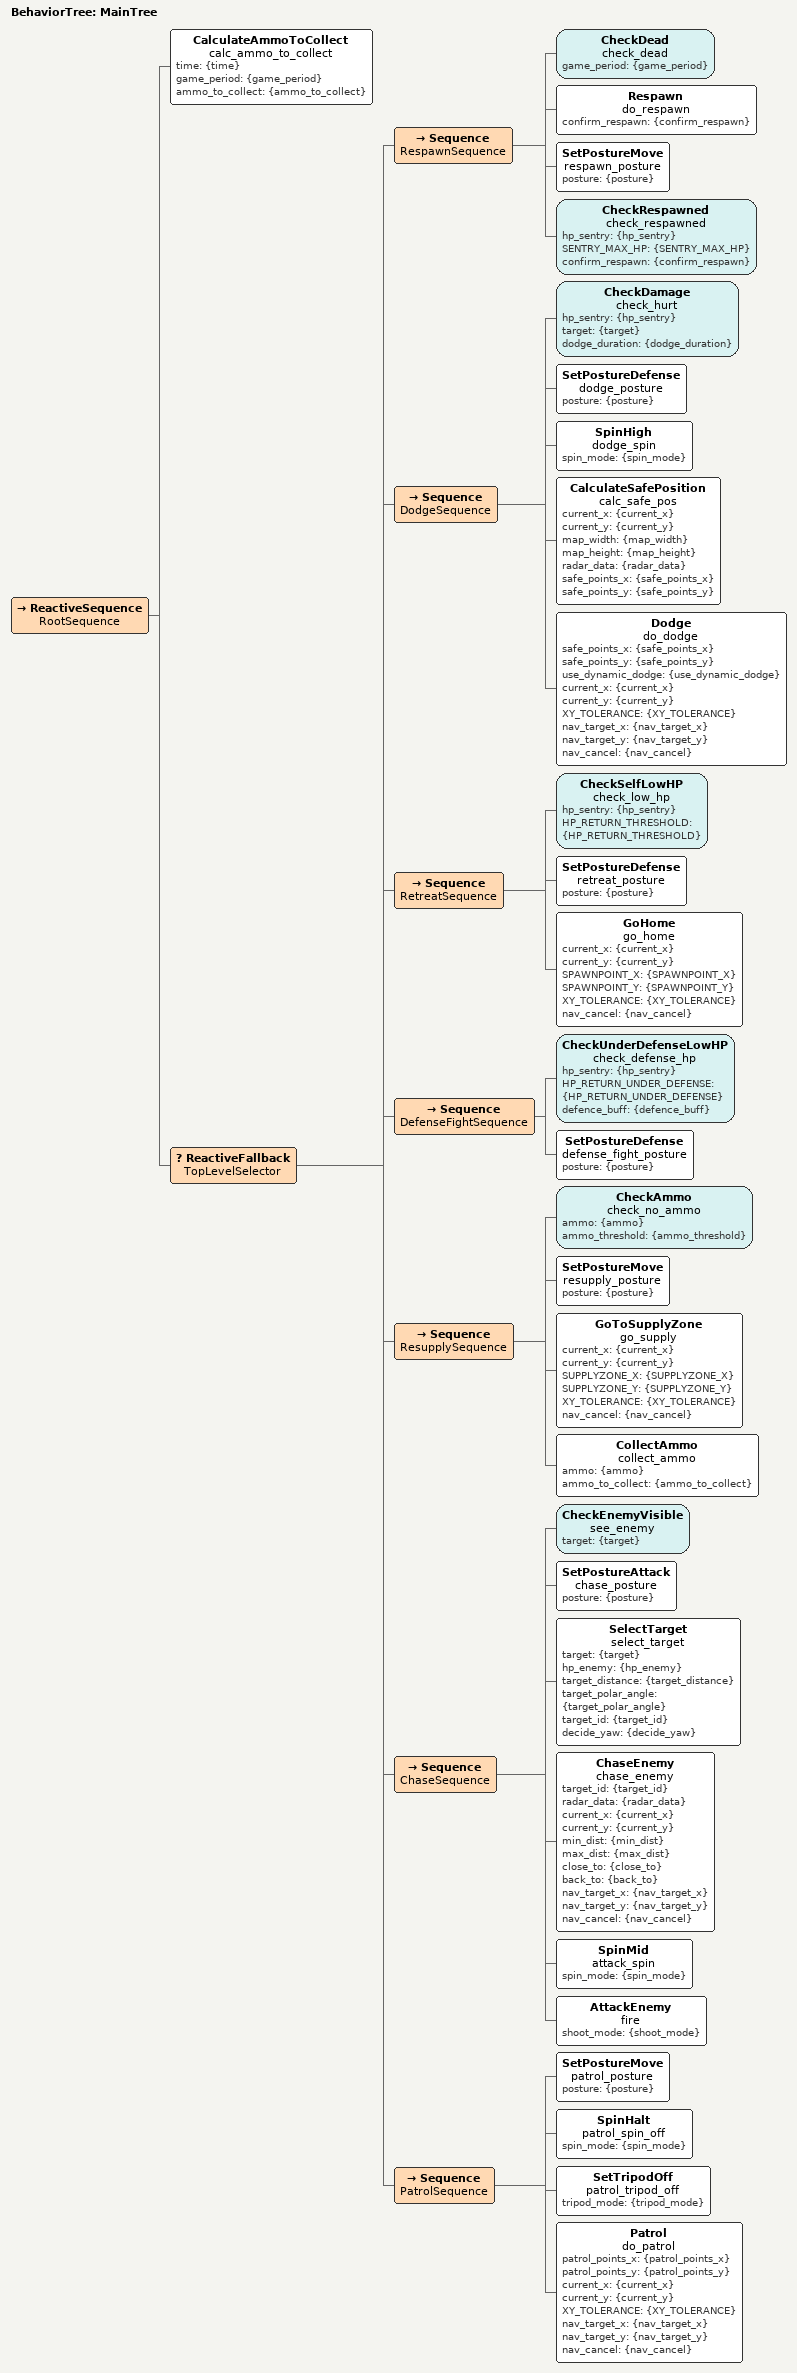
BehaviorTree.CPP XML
<?xml version="1.0" encoding="UTF-8"?>
<root BTCPP_format="4">

    <BehaviorTree ID="MainTree">

        <ReactiveSequence name="RootSequence">
            <!-- ====================================================
            前置计算: 每 tick 执行，计算衍生数据供后续节点使用
            ==================================================== -->
            <CalculateAmmoToCollect name="calc_ammo_to_collect"
                                   time="{time}"
                                   game_period="{game_period}"
                                   ammo_to_collect="{ammo_to_collect}"/>

            <ReactiveFallback name="TopLevelSelector">

            <Sequence name="RespawnSequence">
                <CheckDead name="check_dead"
                           game_period="{game_period}"/>
                <Respawn name="do_respawn"
                         confirm_respawn="{confirm_respawn}"/>
                <SetPostureMove name="respawn_posture"
                                posture="{posture}"/>
                <CheckRespawned name="check_respawned"
                              hp_sentry="{hp_sentry}"
                              SENTRY_MAX_HP="{SENTRY_MAX_HP}"
                              confirm_respawn="{confirm_respawn}"/>
                <!-- 等待血量恢复，触发标志位清零 -->
            </Sequence>

            <Sequence name="DodgeSequence">
                <CheckDamage name="check_hurt"
                             hp_sentry="{hp_sentry}"
                             target="{target}"
                             dodge_duration="{dodge_duration}"/>
                <SetPostureDefense name="dodge_posture"
                                   posture="{posture}"/>
                <SpinHigh name="dodge_spin"
                          spin_mode="{spin_mode}"/>
                <CalculateSafePosition name="calc_safe_pos"
                                       current_x="{current_x}"
                                       current_y="{current_y}"
                                       map_width="{map_width}"
                                       map_height="{map_height}"
                                       radar_data="{radar_data}"
                                       safe_points_x="{safe_points_x}"
                                       safe_points_y="{safe_points_y}"/>
                <Dodge name="do_dodge"
                       safe_points_x="{safe_points_x}"
                       safe_points_y="{safe_points_y}"
                       use_dynamic_dodge="{use_dynamic_dodge}"
                       current_x="{current_x}"
                       current_y="{current_y}"
                       XY_TOLERANCE="{XY_TOLERANCE}"
                       nav_target_x="{nav_target_x}"
                       nav_target_y="{nav_target_y}"
                       nav_cancel="{nav_cancel}"/>
            </Sequence>

            <Sequence name="RetreatSequence">
                <CheckSelfLowHP name="check_low_hp"
                                hp_sentry="{hp_sentry}"
                                HP_RETURN_THRESHOLD="{HP_RETURN_THRESHOLD}"/>
                <SetPostureDefense name="retreat_posture"
                                   posture="{posture}"/>
                <GoHome name="go_home"
                        current_x="{current_x}"
                        current_y="{current_y}"
                        SPAWNPOINT_X="{SPAWNPOINT_X}"
                        SPAWNPOINT_Y="{SPAWNPOINT_Y}"
                        XY_TOLERANCE="{XY_TOLERANCE}"
                        nav_cancel="{nav_cancel}"/>
            </Sequence>

            <Sequence name="DefenseFightSequence">
                <CheckUnderDefenseLowHP name="check_defense_hp"
                                        hp_sentry="{hp_sentry}"
                                        HP_RETURN_UNDER_DEFENSE="{HP_RETURN_UNDER_DEFENSE}"
                                        defence_buff="{defence_buff}"/>
                <SetPostureDefense name="defense_fight_posture"
                                   posture="{posture}"/>
                <!-- 不导航，进入下一分支尝试进攻 -->
            </Sequence>

            <Sequence name="ResupplySequence">
                <CheckAmmo name="check_no_ammo"
                           ammo="{ammo}"
                           ammo_threshold="{ammo_threshold}"/>
                <SetPostureMove name="resupply_posture"
                                posture="{posture}"/>
                <GoToSupplyZone name="go_supply"
                                current_x="{current_x}"
                                current_y="{current_y}"
                                SUPPLYZONE_X="{SUPPLYZONE_X}"
                                SUPPLYZONE_Y="{SUPPLYZONE_Y}"
                                XY_TOLERANCE="{XY_TOLERANCE}"
                                nav_cancel="{nav_cancel}"/>
                <CollectAmmo name="collect_ammo"
                             ammo="{ammo}"
                             ammo_to_collect="{ammo_to_collect}"/>
            </Sequence>

            <!-- ====================================================
            分支❻: 发现敌人 → 选目标 → 追击 → 攻击
            ==================================================== -->

            <!-- ❻-1 有可见敌人 → 选目标 + 追击 -->
            <Sequence name="ChaseSequence">
                <CheckEnemyVisible name="see_enemy"
                                   target="{target}"/>
                <SetPostureAttack name="chase_posture"
                                  posture="{posture}"/>
                <SelectTarget name="select_target"
                              target="{target}"
                              hp_enemy="{hp_enemy}"
                              target_distance="{target_distance}"
                              target_polar_angle="{target_polar_angle}"
                              target_id="{target_id}"
                              decide_yaw="{decide_yaw}"/>

                <!--
                追击敌人: 保持在一定距离范围内 (min_dist ~ max_dist)
                距离太远→靠近, 太近→后退, 范围内→维持
                ChaseEnemy 内部使用 radar_data[target_id] 解算敌方坐标来计算距离
                -->
                <ChaseEnemy name="chase_enemy"
                            target_id="{target_id}"
                            radar_data="{radar_data}"
                            current_x="{current_x}"
                            current_y="{current_y}"
                            min_dist="{min_dist}"
                            max_dist="{max_dist}"
                            close_to="{close_to}"
                            back_to="{back_to}"
                            nav_target_x="{nav_target_x}"
                            nav_target_y="{nav_target_y}"
                            nav_cancel="{nav_cancel}"/>

                <!-- 到达追击位置后 → 开火 -->
                <SpinMid name="attack_spin"
                         spin_mode="{spin_mode}"/>
                <AttackEnemy name="fire"
                             shoot_mode="{shoot_mode}"/>
            </Sequence>

            <Sequence name="PatrolSequence">
                <SetPostureMove name="patrol_posture"
                                posture="{posture}"/>
                <SpinHalt name="patrol_spin_off"
                          spin_mode="{spin_mode}"/>
                <SetTripodOff name="patrol_tripod_off"
                              tripod_mode="{tripod_mode}"/>
                <Patrol name="do_patrol"
                        patrol_points_x="{patrol_points_x}"
                        patrol_points_y="{patrol_points_y}"
                        current_x="{current_x}"
                        current_y="{current_y}"
                        XY_TOLERANCE="{XY_TOLERANCE}"
                        nav_target_x="{nav_target_x}"
                        nav_target_y="{nav_target_y}"
                        nav_cancel="{nav_cancel}"/>
            </Sequence>

        </ReactiveFallback>
        </ReactiveSequence>
    </BehaviorTree>

    <!-- ============================================================
    节点模型声明 (供 Groot 可视化编辑器使用，运行时可选)
    列出所有自定义节点的输入/输出端口
    ============================================================ -->

</root>
